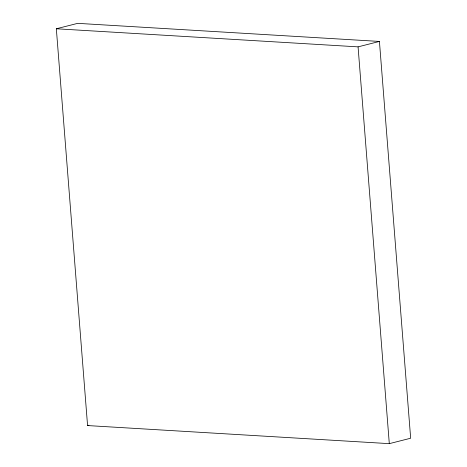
<?xml version="1.0" encoding="UTF-8"?>
<svg xmlns="http://www.w3.org/2000/svg" width="467" height="467" viewBox="0 0 467 467"><rect width="100%" height="100%" fill="white"/><g stroke="black" fill="none" stroke-linecap="round" stroke-linejoin="round"><path stroke-width="0.7" d="M56.338 28.773L77.697 23.35L379.432 41.435L410.662 438.227L389.303 443.65L87.568 425.565L56.338 28.773L358.072 46.863L379.432 41.435M87.568 425.565L88.946 425.215M358.072 46.863L389.303 443.65"/></g></svg>
